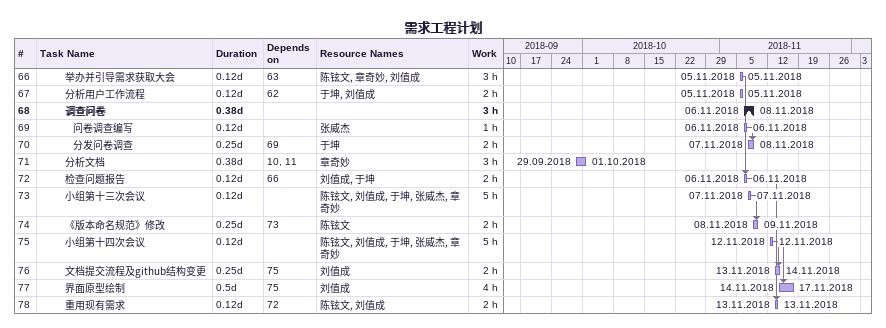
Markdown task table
需求工程计划

| ID | Level | Task | Duration | Start | Finish | Predecessors | Resources | Work (h) |
|---|---|---|---|---|---|---|---|---|
| 66 | 4 | 举办并引导需求获取大会 | 0.12d | 2018-11-05 | 2018-11-05 | 63 | 陈铉文, 章奇妙, 刘值成 | 3 |
| 67 | 4 | 分析用户工作流程 | 0.12d | 2018-11-05 | 2018-11-05 | 62 | 于坤, 刘值成 | 2 |
| 68 | 4 | **调查问卷** | 0.38d | 2018-11-06 | 2018-11-08 |  |  | 3 |
| 69 | 5 | 问卷调查编写 | 0.12d | 2018-11-06 | 2018-11-06 |  | 张威杰 | 1 |
| 70 | 5 | 分发问卷调查 | 0.25d | 2018-11-07 | 2018-11-08 | 69 | 于坤 | 2 |
| 71 | 4 | 分析文档 | 0.38d | 2018-09-29 | 2018-10-01 | 10, 11 | 章奇妙 | 3 |
| 72 | 4 | 检查问题报告 | 0.12d | 2018-11-06 | 2018-11-06 | 66 | 刘值成, 于坤 | 2 |
| 73 | 4 | 小组第十三次会议 | 0.12d | 2018-11-07 | 2018-11-07 |  | 陈铉文, 刘值成, 于坤, 张威杰, 章奇妙 | 5 |
| 74 | 4 | 《版本命名规范》修改 | 0.25d | 2018-11-08 | 2018-11-09 | 73 | 陈铉文 | 2 |
| 75 | 4 | 小组第十四次会议 | 0.12d | 2018-11-12 | 2018-11-12 |  | 陈铉文, 刘值成, 于坤, 张威杰, 章奇妙 | 5 |
| 76 | 4 | 文档提交流程及github结构变更 | 0.25d | 2018-11-13 | 2018-11-14 | 75 | 刘值成 | 2 |
| 77 | 4 | 界面原型绘制 | 0.5d | 2018-11-14 | 2018-11-17 | 75 | 刘值成 | 4 |
| 78 | 4 | 重用现有需求 | 0.12d | 2018-11-13 | 2018-11-13 | 72 | 陈铉文, 刘值成 | 2 |
